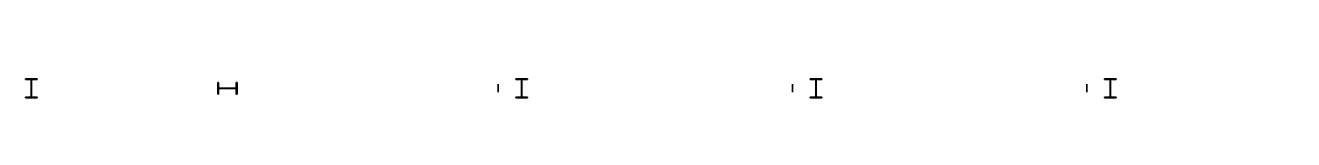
# Model space of a CAD drawing. Extents: x 0 to 768453, y -150 to 32537.
# Drawn here: x 499850 to 532169, y 19756 to 20537 of the extents above; entities that cross this region are included whole.
import ezdxf
from ezdxf.enums import TextEntityAlignment as Align

# ---------------------------------------------------------------- set-up
doc = ezdxf.new("R2010")
doc.units = 0

msp = doc.modelspace()

# ---------------------------------------------------------------- linework, layer by layer
at = {"layer": 'C1'}
for p, q in [((500150, 20244), (499850, 20244)), ((499850, 20244), (499850, 20226)), ((500150, 20244, 3330), (499850, 20244, 3330)), ((499850, 20244, 3330), (499850, 20226, 3330)), ((500150, 20244, 6460), (499850, 20244, 6460)), ((499850, 20244, 6460), (499850, 20226, 6460)), ((499994.5, 20226), (499850, 20226)), ((499994.5, 20226, 3330), (499850, 20226, 3330)), ((499994.5, 20226, 6460), (499850, 20226, 6460)), ((499994.5, 19774), (499994.5, 20226)), ((499994.5, 20226), (499994.5, 20226)), ((499994.5, 20226), (499994.5, 20226)), ((499994.5, 20226), (499994.5, 20226)), ((499994.5, 19774, 3330), (499994.5, 20226, 3330)), ((499994.5, 20226, 3330), (499994.5, 20226, 3330)), ((499994.5, 20226, 3330), (499994.5, 20226, 3330)), ((499994.5, 20226, 3330), (499994.5, 20226, 3330)), ((499994.5, 19774, 6460), (499994.5, 20226, 6460)), ((499994.5, 20226, 6460), (499994.5, 20226, 6460)), ((499994.5, 20226, 6460), (499994.5, 20226, 6460)), ((499994.5, 20226, 6460), (499994.5, 20226, 6460)), ((500005.5, 19774), (500005.5, 20226)), ((500005.5, 20226), (500005.5, 20226)), ((500005.5, 20226), (500005.5, 20226)), ((500005.5, 20226), (500005.5, 20226)), ((500005.5, 20226), (500150, 20226)), ((500005.5, 19774, 3330), (500005.5, 20226, 3330)), ((500005.5, 20226, 3330), (500005.5, 20226, 3330)), ((500005.5, 20226, 3330), (500005.5, 20226, 3330)), ((500005.5, 20226, 3330), (500005.5, 20226, 3330)), ((500005.5, 20226, 3330), (500150, 20226, 3330)), ((500005.5, 19774, 6460), (500005.5, 20226, 6460)), ((500005.5, 20226, 6460), (500005.5, 20226, 6460)), ((500005.5, 20226, 6460), (500005.5, 20226, 6460)), ((500005.5, 20226, 6460), (500005.5, 20226, 6460)), ((500005.5, 20226, 6460), (500150, 20226, 6460)), ((500150, 20244), (500150, 20226)), ((500150, 20244, 3330), (500150, 20226, 3330)), ((500150, 20244, 6460), (500150, 20226, 6460)), ((504756, 20150), (504756, 19850)), ((504756, 20150), (504774, 20150)), ((504756, 20150, 3330), (504756, 19850, 3330)), ((504756, 20150, 3330), (504774, 20150, 3330)), ((504756, 20150, 6460), (504756, 19850, 6460)), ((504756, 20150, 6460), (504774, 20150, 6460)), ((504774, 20005.5), (504774, 20150)), ((504774, 20005.5, 3330), (504774, 20150, 3330)), ((504774, 20005.5, 6460), (504774, 20150, 6460)), ((505226, 20005.5), (505226, 20150)), ((505244, 20150), (505226, 20150)), ((505226, 20005.5, 3330), (505226, 20150, 3330)), ((505244, 20150, 3330), (505226, 20150, 3330)), ((505226, 20005.5, 6460), (505226, 20150, 6460)), ((505244, 20150, 6460), (505226, 20150, 6460)), ((505244, 20150), (505244, 19850)), ((505244, 20150, 3330), (505244, 19850, 3330)), ((505244, 20150, 6460), (505244, 19850, 6460)), ((512650, 20244), (512350, 20244)), ((512350, 20244), (512350, 20226)), ((512650, 20244, 3330), (512350, 20244, 3330)), ((512350, 20244, 3330), (512350, 20226, 3330)), ((512650, 20244, 6460), (512350, 20244, 6460)), ((512350, 20244, 6460), (512350, 20226, 6460)), ((512494.5, 20226), (512350, 20226)), ((512494.5, 20226, 3330), (512350, 20226, 3330)), ((512494.5, 20226, 6460), (512350, 20226, 6460)), ((512494.5, 19774), (512494.5, 20226)), ((512494.5, 20226), (512494.5, 20226)), ((512494.5, 20226), (512494.5, 20226)), ((512494.5, 20226), (512494.5, 20226)), ((512494.5, 19774, 3330), (512494.5, 20226, 3330)), ((512494.5, 20226, 3330), (512494.5, 20226, 3330)), ((512494.5, 20226, 3330), (512494.5, 20226, 3330)), ((512494.5, 20226, 3330), (512494.5, 20226, 3330)), ((512494.5, 19774, 6460), (512494.5, 20226, 6460)), ((512494.5, 20226, 6460), (512494.5, 20226, 6460)), ((512494.5, 20226, 6460), (512494.5, 20226, 6460)), ((512494.5, 20226, 6460), (512494.5, 20226, 6460)), ((512505.5, 19774), (512505.5, 20226)), ((512505.5, 20226), (512505.5, 20226)), ((512505.5, 20226), (512505.5, 20226)), ((512505.5, 20226), (512505.5, 20226)), ((512505.5, 20226), (512650, 20226)), ((512505.5, 19774, 3330), (512505.5, 20226, 3330)), ((512505.5, 20226, 3330), (512505.5, 20226, 3330)), ((512505.5, 20226, 3330), (512505.5, 20226, 3330)), ((512505.5, 20226, 3330), (512505.5, 20226, 3330)), ((512505.5, 20226, 3330), (512650, 20226, 3330)), ((512505.5, 19774, 6460), (512505.5, 20226, 6460)), ((512505.5, 20226, 6460), (512505.5, 20226, 6460)), ((512505.5, 20226, 6460), (512505.5, 20226, 6460)), ((512505.5, 20226, 6460), (512505.5, 20226, 6460)), ((512505.5, 20226, 6460), (512650, 20226, 6460)), ((512650, 20244), (512650, 20226)), ((512650, 20244, 3330), (512650, 20226, 3330)), ((512650, 20244, 6460), (512650, 20226, 6460)), ((520150, 20244), (519850, 20244)), ((519850, 20244), (519850, 20226)), ((520150, 20244, 3330), (519850, 20244, 3330)), ((519850, 20244, 3330), (519850, 20226, 3330)), ((520150, 20244, 6460), (519850, 20244, 6460)), ((519850, 20244, 6460), (519850, 20226, 6460)), ((519994.5, 20226), (519850, 20226)), ((519994.5, 20226, 3330), (519850, 20226, 3330)), ((519994.5, 20226, 6460), (519850, 20226, 6460)), ((519994.5, 19774), (519994.5, 20226)), ((519994.5, 20226), (519994.5, 20226)), ((519994.5, 20226), (519994.5, 20226)), ((519994.5, 20226), (519994.5, 20226)), ((519994.5, 19774, 3330), (519994.5, 20226, 3330)), ((519994.5, 20226, 3330), (519994.5, 20226, 3330)), ((519994.5, 20226, 3330), (519994.5, 20226, 3330)), ((519994.5, 20226, 3330), (519994.5, 20226, 3330)), ((519994.5, 19774, 6460), (519994.5, 20226, 6460)), ((519994.5, 20226, 6460), (519994.5, 20226, 6460)), ((519994.5, 20226, 6460), (519994.5, 20226, 6460)), ((519994.5, 20226, 6460), (519994.5, 20226, 6460)), ((520005.5, 19774), (520005.5, 20226)), ((520005.5, 20226), (520005.5, 20226)), ((520005.5, 20226), (520005.5, 20226)), ((520005.5, 20226), (520005.5, 20226)), ((520005.5, 20226), (520150, 20226)), ((520005.5, 19774, 3330), (520005.5, 20226, 3330)), ((520005.5, 20226, 3330), (520005.5, 20226, 3330)), ((520005.5, 20226, 3330), (520005.5, 20226, 3330)), ((520005.5, 20226, 3330), (520005.5, 20226, 3330)), ((520005.5, 20226, 3330), (520150, 20226, 3330)), ((520005.5, 19774, 6460), (520005.5, 20226, 6460)), ((520005.5, 20226, 6460), (520005.5, 20226, 6460)), ((520005.5, 20226, 6460), (520005.5, 20226, 6460)), ((520005.5, 20226, 6460), (520005.5, 20226, 6460)), ((520005.5, 20226, 6460), (520150, 20226, 6460)), ((520150, 20244), (520150, 20226)), ((520150, 20244, 3330), (520150, 20226, 3330)), ((520150, 20244, 6460), (520150, 20226, 6460)), ((527650, 20244), (527350, 20244)), ((527350, 20244), (527350, 20226)), ((527650, 20244, 3330), (527350, 20244, 3330)), ((527350, 20244, 3330), (527350, 20226, 3330)), ((527650, 20244, 6460), (527350, 20244, 6460)), ((527350, 20244, 6460), (527350, 20226, 6460)), ((527494.5, 20226), (527350, 20226)), ((527494.5, 20226, 3330), (527350, 20226, 3330)), ((527494.5, 20226, 6460), (527350, 20226, 6460)), ((527494.5, 19774), (527494.5, 20226)), ((527494.5, 20226), (527494.5, 20226)), ((527494.5, 20226), (527494.5, 20226)), ((527494.5, 20226), (527494.5, 20226)), ((527494.5, 19774, 3330), (527494.5, 20226, 3330)), ((527494.5, 20226, 3330), (527494.5, 20226, 3330)), ((527494.5, 20226, 3330), (527494.5, 20226, 3330)), ((527494.5, 20226, 3330), (527494.5, 20226, 3330)), ((527494.5, 19774, 6460), (527494.5, 20226, 6460)), ((527494.5, 20226, 6460), (527494.5, 20226, 6460)), ((527494.5, 20226, 6460), (527494.5, 20226, 6460)), ((527494.5, 20226, 6460), (527494.5, 20226, 6460)), ((527505.5, 19774), (527505.5, 20226)), ((527505.5, 20226), (527505.5, 20226)), ((527505.5, 20226), (527505.5, 20226)), ((527505.5, 20226), (527505.5, 20226)), ((527505.5, 20226), (527650, 20226)), ((527505.5, 19774, 3330), (527505.5, 20226, 3330)), ((527505.5, 20226, 3330), (527505.5, 20226, 3330)), ((527505.5, 20226, 3330), (527505.5, 20226, 3330)), ((527505.5, 20226, 3330), (527505.5, 20226, 3330)), ((527505.5, 20226, 3330), (527650, 20226, 3330)), ((527505.5, 19774, 6460), (527505.5, 20226, 6460)), ((527505.5, 20226, 6460), (527505.5, 20226, 6460)), ((527505.5, 20226, 6460), (527505.5, 20226, 6460)), ((527505.5, 20226, 6460), (527505.5, 20226, 6460)), ((527505.5, 20226, 6460), (527650, 20226, 6460)), ((527650, 20244), (527650, 20226)), ((527650, 20244, 3330), (527650, 20226, 3330)), ((527650, 20244, 6460), (527650, 20226, 6460)), ((499994.5, 19774), (499850, 19774)), ((499850, 19756), (499850, 19774)), ((499994.5, 19774, 3330), (499850, 19774, 3330)), ((499850, 19756, 3330), (499850, 19774, 3330)), ((499994.5, 19774, 6460), (499850, 19774, 6460)), ((499850, 19756, 6460), (499850, 19774, 6460)), ((500150, 19756), (499850, 19756)), ((500150, 19756, 3330), (499850, 19756, 3330)), ((500150, 19756, 6460), (499850, 19756, 6460)), ((499994.5, 19774), (499994.5, 19774)), ((499994.5, 19774), (499994.5, 19774)), ((499994.5, 19774), (499994.5, 19774)), ((499994.5, 19774, 3330), (499994.5, 19774, 3330)), ((499994.5, 19774, 3330), (499994.5, 19774, 3330)), ((499994.5, 19774, 3330), (499994.5, 19774, 3330)), ((499994.5, 19774, 6460), (499994.5, 19774, 6460)), ((499994.5, 19774, 6460), (499994.5, 19774, 6460)), ((499994.5, 19774, 6460), (499994.5, 19774, 6460)), ((500005.5, 19774), (500005.5, 19774)), ((500005.5, 19774), (500005.5, 19774)), ((500005.5, 19774), (500005.5, 19774)), ((500005.5, 19774), (500150, 19774)), ((500005.5, 19774, 3330), (500005.5, 19774, 3330)), ((500005.5, 19774, 3330), (500005.5, 19774, 3330)), ((500005.5, 19774, 3330), (500005.5, 19774, 3330)), ((500005.5, 19774, 3330), (500150, 19774, 3330)), ((500005.5, 19774, 6460), (500005.5, 19774, 6460)), ((500005.5, 19774, 6460), (500005.5, 19774, 6460)), ((500005.5, 19774, 6460), (500005.5, 19774, 6460)), ((500005.5, 19774, 6460), (500150, 19774, 6460)), ((500150, 19756), (500150, 19774)), ((500150, 19756, 3330), (500150, 19774, 3330)), ((500150, 19756, 6460), (500150, 19774, 6460)), ((504756, 19850), (504774, 19850)), ((504756, 19850, 3330), (504774, 19850, 3330)), ((504756, 19850, 6460), (504774, 19850, 6460)), ((505226, 20005.5), (504774, 20005.5)), ((504774, 20005.5), (504774, 20005.5)), ((504774, 20005.5), (504774, 20005.5)), ((504774, 20005.5), (504774, 20005.5)), ((505226, 20005.5, 3330), (504774, 20005.5, 3330)), ((504774, 20005.5, 3330), (504774, 20005.5, 3330)), ((504774, 20005.5, 3330), (504774, 20005.5, 3330)), ((504774, 20005.5, 3330), (504774, 20005.5, 3330)), ((505226, 20005.5, 6460), (504774, 20005.5, 6460)), ((504774, 20005.5, 6460), (504774, 20005.5, 6460)), ((504774, 20005.5, 6460), (504774, 20005.5, 6460)), ((504774, 20005.5, 6460), (504774, 20005.5, 6460)), ((505226, 19994.5), (504774, 19994.5)), ((504774, 19994.5), (504774, 19994.5)), ((504774, 19994.5), (504774, 19994.5)), ((504774, 19994.5), (504774, 19994.5)), ((504774, 19994.5), (504774, 19850)), ((505226, 19994.5, 3330), (504774, 19994.5, 3330)), ((504774, 19994.5, 3330), (504774, 19994.5, 3330)), ((504774, 19994.5, 3330), (504774, 19994.5, 3330)), ((504774, 19994.5, 3330), (504774, 19994.5, 3330)), ((504774, 19994.5, 3330), (504774, 19850, 3330)), ((505226, 19994.5, 6460), (504774, 19994.5, 6460)), ((504774, 19994.5, 6460), (504774, 19994.5, 6460)), ((504774, 19994.5, 6460), (504774, 19994.5, 6460)), ((504774, 19994.5, 6460), (504774, 19994.5, 6460)), ((504774, 19994.5, 6460), (504774, 19850, 6460)), ((505226, 20005.5), (505226, 20005.5)), ((505226, 20005.5), (505226, 20005.5)), ((505226, 20005.5), (505226, 20005.5)), ((505226, 20005.5, 3330), (505226, 20005.5, 3330)), ((505226, 20005.5, 3330), (505226, 20005.5, 3330)), ((505226, 20005.5, 3330), (505226, 20005.5, 3330)), ((505226, 20005.5, 6460), (505226, 20005.5, 6460)), ((505226, 20005.5, 6460), (505226, 20005.5, 6460)), ((505226, 20005.5, 6460), (505226, 20005.5, 6460)), ((505226, 19994.5), (505226, 19994.5)), ((505226, 19994.5), (505226, 19994.5)), ((505226, 19994.5), (505226, 19994.5)), ((505226, 19994.5), (505226, 19850)), ((505226, 19994.5, 3330), (505226, 19994.5, 3330)), ((505226, 19994.5, 3330), (505226, 19994.5, 3330)), ((505226, 19994.5, 3330), (505226, 19994.5, 3330)), ((505226, 19994.5, 3330), (505226, 19850, 3330)), ((505226, 19994.5, 6460), (505226, 19994.5, 6460)), ((505226, 19994.5, 6460), (505226, 19994.5, 6460)), ((505226, 19994.5, 6460), (505226, 19994.5, 6460)), ((505226, 19994.5, 6460), (505226, 19850, 6460)), ((505244, 19850), (505226, 19850)), ((505244, 19850, 3330), (505226, 19850, 3330)), ((505244, 19850, 6460), (505226, 19850, 6460)), ((512494.5, 19774), (512350, 19774)), ((512350, 19756), (512350, 19774)), ((512494.5, 19774, 3330), (512350, 19774, 3330)), ((512350, 19756, 3330), (512350, 19774, 3330)), ((512494.5, 19774, 6460), (512350, 19774, 6460)), ((512350, 19756, 6460), (512350, 19774, 6460)), ((512650, 19756), (512350, 19756)), ((512650, 19756, 3330), (512350, 19756, 3330)), ((512650, 19756, 6460), (512350, 19756, 6460)), ((512494.5, 19774), (512494.5, 19774)), ((512494.5, 19774), (512494.5, 19774)), ((512494.5, 19774), (512494.5, 19774)), ((512494.5, 19774, 3330), (512494.5, 19774, 3330)), ((512494.5, 19774, 3330), (512494.5, 19774, 3330)), ((512494.5, 19774, 3330), (512494.5, 19774, 3330)), ((512494.5, 19774, 6460), (512494.5, 19774, 6460)), ((512494.5, 19774, 6460), (512494.5, 19774, 6460)), ((512494.5, 19774, 6460), (512494.5, 19774, 6460)), ((512505.5, 19774), (512505.5, 19774)), ((512505.5, 19774), (512505.5, 19774)), ((512505.5, 19774), (512505.5, 19774)), ((512505.5, 19774), (512650, 19774)), ((512505.5, 19774, 3330), (512505.5, 19774, 3330)), ((512505.5, 19774, 3330), (512505.5, 19774, 3330)), ((512505.5, 19774, 3330), (512505.5, 19774, 3330)), ((512505.5, 19774, 3330), (512650, 19774, 3330)), ((512505.5, 19774, 6460), (512505.5, 19774, 6460)), ((512505.5, 19774, 6460), (512505.5, 19774, 6460)), ((512505.5, 19774, 6460), (512505.5, 19774, 6460)), ((512505.5, 19774, 6460), (512650, 19774, 6460)), ((512650, 19756), (512650, 19774)), ((512650, 19756, 3330), (512650, 19774, 3330)), ((512650, 19756, 6460), (512650, 19774, 6460)), ((519994.5, 19774), (519850, 19774)), ((519850, 19756), (519850, 19774)), ((519994.5, 19774, 3330), (519850, 19774, 3330)), ((519850, 19756, 3330), (519850, 19774, 3330)), ((519994.5, 19774, 6460), (519850, 19774, 6460)), ((519850, 19756, 6460), (519850, 19774, 6460)), ((520150, 19756), (519850, 19756)), ((520150, 19756, 3330), (519850, 19756, 3330)), ((520150, 19756, 6460), (519850, 19756, 6460)), ((519994.5, 19774), (519994.5, 19774)), ((519994.5, 19774), (519994.5, 19774)), ((519994.5, 19774), (519994.5, 19774)), ((519994.5, 19774, 3330), (519994.5, 19774, 3330)), ((519994.5, 19774, 3330), (519994.5, 19774, 3330)), ((519994.5, 19774, 3330), (519994.5, 19774, 3330)), ((519994.5, 19774, 6460), (519994.5, 19774, 6460)), ((519994.5, 19774, 6460), (519994.5, 19774, 6460)), ((519994.5, 19774, 6460), (519994.5, 19774, 6460)), ((520005.5, 19774), (520005.5, 19774)), ((520005.5, 19774), (520005.5, 19774)), ((520005.5, 19774), (520005.5, 19774)), ((520005.5, 19774), (520150, 19774)), ((520005.5, 19774, 3330), (520005.5, 19774, 3330)), ((520005.5, 19774, 3330), (520005.5, 19774, 3330)), ((520005.5, 19774, 3330), (520005.5, 19774, 3330)), ((520005.5, 19774, 3330), (520150, 19774, 3330)), ((520005.5, 19774, 6460), (520005.5, 19774, 6460)), ((520005.5, 19774, 6460), (520005.5, 19774, 6460)), ((520005.5, 19774, 6460), (520005.5, 19774, 6460)), ((520005.5, 19774, 6460), (520150, 19774, 6460)), ((520150, 19756), (520150, 19774)), ((520150, 19756, 3330), (520150, 19774, 3330)), ((520150, 19756, 6460), (520150, 19774, 6460)), ((527494.5, 19774), (527350, 19774)), ((527350, 19756), (527350, 19774)), ((527494.5, 19774, 3330), (527350, 19774, 3330)), ((527350, 19756, 3330), (527350, 19774, 3330)), ((527494.5, 19774, 6460), (527350, 19774, 6460)), ((527350, 19756, 6460), (527350, 19774, 6460)), ((527650, 19756), (527350, 19756)), ((527650, 19756, 3330), (527350, 19756, 3330)), ((527650, 19756, 6460), (527350, 19756, 6460)), ((527494.5, 19774), (527494.5, 19774)), ((527494.5, 19774), (527494.5, 19774)), ((527494.5, 19774), (527494.5, 19774)), ((527494.5, 19774, 3330), (527494.5, 19774, 3330)), ((527494.5, 19774, 3330), (527494.5, 19774, 3330)), ((527494.5, 19774, 3330), (527494.5, 19774, 3330)), ((527494.5, 19774, 6460), (527494.5, 19774, 6460)), ((527494.5, 19774, 6460), (527494.5, 19774, 6460)), ((527494.5, 19774, 6460), (527494.5, 19774, 6460)), ((527505.5, 19774), (527505.5, 19774)), ((527505.5, 19774), (527505.5, 19774)), ((527505.5, 19774), (527505.5, 19774)), ((527505.5, 19774), (527650, 19774)), ((527505.5, 19774, 3330), (527505.5, 19774, 3330)), ((527505.5, 19774, 3330), (527505.5, 19774, 3330)), ((527505.5, 19774, 3330), (527505.5, 19774, 3330)), ((527505.5, 19774, 3330), (527650, 19774, 3330)), ((527505.5, 19774, 6460), (527505.5, 19774, 6460)), ((527505.5, 19774, 6460), (527505.5, 19774, 6460)), ((527505.5, 19774, 6460), (527505.5, 19774, 6460)), ((527505.5, 19774, 6460), (527650, 19774, 6460)), ((527650, 19756), (527650, 19774)), ((527650, 19756, 3330), (527650, 19774, 3330)), ((527650, 19756, 6460), (527650, 19774, 6460))]:
    msp.add_line(p, q, dxfattribs=at)
at = {"layer": 'G41', "extrusion": (-1, 0, 0)}
for p, q in [((504756, 19900, 3530), (504756, 20100, 3530)), ((504756, 19900, 3130), (504756, 20100, 3130)), ((504756, 20006, 3508), (504756, 20100, 3508)), ((504756, 20100, 3530), (504756, 20100, 3508)), ((504756, 20006, 3152), (504756, 20100, 3152)), ((504756, 20100, 3130), (504756, 20100, 3152)), ((504756, 19900, 6660), (504756, 20100, 6660)), ((504756, 19900, 6260), (504756, 20100, 6260)), ((504756, 20006, 6638), (504756, 20100, 6638)), ((504756, 20100, 6660), (504756, 20100, 6638)), ((504756, 20006, 6282), (504756, 20100, 6282)), ((504756, 20100, 6260), (504756, 20100, 6282)), ((504756, 19900, 9790), (504756, 20100, 9790)), ((504756, 19900, 9390), (504756, 20100, 9390)), ((504756, 20006, 9768), (504756, 20100, 9768)), ((504756, 20100, 9790), (504756, 20100, 9768)), ((504756, 20006, 9412), (504756, 20100, 9412)), ((504756, 20100, 9390), (504756, 20100, 9412)), ((511900, 19900, 3530), (511900, 20100, 3530)), ((511900, 19900, 3130), (511900, 20100, 3130)), ((511900, 20006, 3508), (511900, 20100, 3508)), ((511900, 20100, 3530), (511900, 20100, 3508)), ((511900, 20006, 3152), (511900, 20100, 3152)), ((511900, 20100, 3130), (511900, 20100, 3152)), ((511900, 19900, 6660), (511900, 20100, 6660)), ((511900, 19900, 6260), (511900, 20100, 6260)), ((511900, 20006, 6638), (511900, 20100, 6638)), ((511900, 20100, 6660), (511900, 20100, 6638)), ((511900, 20006, 6282), (511900, 20100, 6282)), ((511900, 20100, 6260), (511900, 20100, 6282)), ((511900, 19900, 9790), (511900, 20100, 9790)), ((511900, 19900, 9390), (511900, 20100, 9390)), ((511900, 20006, 9768), (511900, 20100, 9768)), ((511900, 20100, 9790), (511900, 20100, 9768)), ((511900, 20006, 9412), (511900, 20100, 9412)), ((511900, 20100, 9390), (511900, 20100, 9412)), ((519400, 19900, 3530), (519400, 20100, 3530)), ((519400, 19900, 3130), (519400, 20100, 3130)), ((519400, 20006, 3508), (519400, 20100, 3508)), ((519400, 20100, 3530), (519400, 20100, 3508)), ((519400, 20006, 3152), (519400, 20100, 3152)), ((519400, 20100, 3130), (519400, 20100, 3152)), ((519400, 19900, 6660), (519400, 20100, 6660)), ((519400, 19900, 6260), (519400, 20100, 6260)), ((519400, 20006, 6638), (519400, 20100, 6638)), ((519400, 20100, 6660), (519400, 20100, 6638)), ((519400, 20006, 6282), (519400, 20100, 6282)), ((519400, 20100, 6260), (519400, 20100, 6282)), ((519400, 19900, 9790), (519400, 20100, 9790)), ((519400, 19900, 9390), (519400, 20100, 9390)), ((519400, 20006, 9768), (519400, 20100, 9768)), ((519400, 20100, 9790), (519400, 20100, 9768)), ((519400, 20006, 9412), (519400, 20100, 9412)), ((519400, 20100, 9390), (519400, 20100, 9412)), ((526900, 19900, 3530), (526900, 20100, 3530)), ((526900, 19900, 3130), (526900, 20100, 3130)), ((526900, 20006, 3508), (526900, 20100, 3508)), ((526900, 20100, 3530), (526900, 20100, 3508)), ((526900, 20006, 3152), (526900, 20100, 3152)), ((526900, 20100, 3130), (526900, 20100, 3152)), ((526900, 19900, 6660), (526900, 20100, 6660)), ((526900, 19900, 6260), (526900, 20100, 6260)), ((526900, 20006, 6638), (526900, 20100, 6638)), ((526900, 20100, 6660), (526900, 20100, 6638)), ((526900, 20006, 6282), (526900, 20100, 6282)), ((526900, 20100, 6260), (526900, 20100, 6282)), ((526900, 19900, 9790), (526900, 20100, 9790)), ((526900, 19900, 9390), (526900, 20100, 9390)), ((526900, 20006, 9768), (526900, 20100, 9768)), ((526900, 20100, 9790), (526900, 20100, 9768)), ((526900, 20006, 9412), (526900, 20100, 9412)), ((526900, 20100, 9390), (526900, 20100, 9412)), ((504756, 20006, 3152), (504756, 20006, 3508)), ((504756, 20006, 3152), (504756, 20006, 3152)), ((504756, 20006, 3508), (504756, 20006, 3508)), ((504756, 20006, 3152), (504756, 20006, 3152)), ((504756, 20006, 3508), (504756, 20006, 3508)), ((504756, 20006, 3152), (504756, 20006, 3152)), ((504756, 20006, 3508), (504756, 20006, 3508)), ((504756, 20006, 6282), (504756, 20006, 6638)), ((504756, 20006, 6282), (504756, 20006, 6282)), ((504756, 20006, 6638), (504756, 20006, 6638)), ((504756, 20006, 6282), (504756, 20006, 6282)), ((504756, 20006, 6638), (504756, 20006, 6638)), ((504756, 20006, 6282), (504756, 20006, 6282)), ((504756, 20006, 6638), (504756, 20006, 6638)), ((504756, 20006, 9412), (504756, 20006, 9768)), ((504756, 20006, 9412), (504756, 20006, 9412)), ((504756, 20006, 9768), (504756, 20006, 9768)), ((504756, 20006, 9412), (504756, 20006, 9412)), ((504756, 20006, 9768), (504756, 20006, 9768)), ((504756, 20006, 9412), (504756, 20006, 9412)), ((504756, 20006, 9768), (504756, 20006, 9768)), ((504756, 19994, 3152), (504756, 19994, 3508)), ((504756, 19994, 3508), (504756, 19994, 3508)), ((504756, 19994, 3152), (504756, 19994, 3152)), ((504756, 19994, 3508), (504756, 19994, 3508)), ((504756, 19994, 3152), (504756, 19994, 3152)), ((504756, 19994, 3508), (504756, 19994, 3508)), ((504756, 19994, 3152), (504756, 19994, 3152)), ((504756, 19994, 3508), (504756, 19900, 3508)), ((504756, 19994, 3152), (504756, 19900, 3152)), ((504756, 19994, 6282), (504756, 19994, 6638)), ((504756, 19994, 6638), (504756, 19994, 6638)), ((504756, 19994, 6282), (504756, 19994, 6282)), ((504756, 19994, 6638), (504756, 19994, 6638)), ((504756, 19994, 6282), (504756, 19994, 6282)), ((504756, 19994, 6638), (504756, 19994, 6638)), ((504756, 19994, 6282), (504756, 19994, 6282)), ((504756, 19994, 6638), (504756, 19900, 6638)), ((504756, 19994, 6282), (504756, 19900, 6282)), ((504756, 19994, 9412), (504756, 19994, 9768)), ((504756, 19994, 9768), (504756, 19994, 9768)), ((504756, 19994, 9412), (504756, 19994, 9412)), ((504756, 19994, 9768), (504756, 19994, 9768)), ((504756, 19994, 9412), (504756, 19994, 9412)), ((504756, 19994, 9768), (504756, 19994, 9768)), ((504756, 19994, 9412), (504756, 19994, 9412)), ((504756, 19994, 9768), (504756, 19900, 9768)), ((504756, 19994, 9412), (504756, 19900, 9412)), ((504756, 19900, 3530), (504756, 19900, 3508)), ((504756, 19900, 3130), (504756, 19900, 3152)), ((504756, 19900, 6660), (504756, 19900, 6638)), ((504756, 19900, 6260), (504756, 19900, 6282)), ((504756, 19900, 9790), (504756, 19900, 9768)), ((504756, 19900, 9390), (504756, 19900, 9412)), ((511900, 20006, 3152), (511900, 20006, 3508)), ((511900, 20006, 3152), (511900, 20006, 3152)), ((511900, 20006, 3508), (511900, 20006, 3508)), ((511900, 20006, 3152), (511900, 20006, 3152)), ((511900, 20006, 3508), (511900, 20006, 3508)), ((511900, 20006, 3152), (511900, 20006, 3152)), ((511900, 20006, 3508), (511900, 20006, 3508)), ((511900, 20006, 6282), (511900, 20006, 6638)), ((511900, 20006, 6282), (511900, 20006, 6282)), ((511900, 20006, 6638), (511900, 20006, 6638)), ((511900, 20006, 6282), (511900, 20006, 6282)), ((511900, 20006, 6638), (511900, 20006, 6638)), ((511900, 20006, 6282), (511900, 20006, 6282)), ((511900, 20006, 6638), (511900, 20006, 6638)), ((511900, 20006, 9412), (511900, 20006, 9768)), ((511900, 20006, 9412), (511900, 20006, 9412)), ((511900, 20006, 9768), (511900, 20006, 9768)), ((511900, 20006, 9412), (511900, 20006, 9412)), ((511900, 20006, 9768), (511900, 20006, 9768)), ((511900, 20006, 9412), (511900, 20006, 9412)), ((511900, 20006, 9768), (511900, 20006, 9768)), ((511900, 19994, 3152), (511900, 19994, 3508)), ((511900, 19994, 3508), (511900, 19994, 3508)), ((511900, 19994, 3152), (511900, 19994, 3152)), ((511900, 19994, 3508), (511900, 19994, 3508)), ((511900, 19994, 3152), (511900, 19994, 3152)), ((511900, 19994, 3508), (511900, 19994, 3508)), ((511900, 19994, 3152), (511900, 19994, 3152)), ((511900, 19994, 3508), (511900, 19900, 3508)), ((511900, 19994, 3152), (511900, 19900, 3152)), ((511900, 19994, 6282), (511900, 19994, 6638)), ((511900, 19994, 6638), (511900, 19994, 6638)), ((511900, 19994, 6282), (511900, 19994, 6282)), ((511900, 19994, 6638), (511900, 19994, 6638)), ((511900, 19994, 6282), (511900, 19994, 6282)), ((511900, 19994, 6638), (511900, 19994, 6638)), ((511900, 19994, 6282), (511900, 19994, 6282)), ((511900, 19994, 6638), (511900, 19900, 6638)), ((511900, 19994, 6282), (511900, 19900, 6282)), ((511900, 19994, 9412), (511900, 19994, 9768)), ((511900, 19994, 9768), (511900, 19994, 9768)), ((511900, 19994, 9412), (511900, 19994, 9412)), ((511900, 19994, 9768), (511900, 19994, 9768)), ((511900, 19994, 9412), (511900, 19994, 9412)), ((511900, 19994, 9768), (511900, 19994, 9768)), ((511900, 19994, 9412), (511900, 19994, 9412)), ((511900, 19994, 9768), (511900, 19900, 9768)), ((511900, 19994, 9412), (511900, 19900, 9412)), ((511900, 19900, 3530), (511900, 19900, 3508)), ((511900, 19900, 3130), (511900, 19900, 3152)), ((511900, 19900, 6660), (511900, 19900, 6638)), ((511900, 19900, 6260), (511900, 19900, 6282)), ((511900, 19900, 9790), (511900, 19900, 9768)), ((511900, 19900, 9390), (511900, 19900, 9412)), ((519400, 20006, 3152), (519400, 20006, 3508)), ((519400, 20006, 3152), (519400, 20006, 3152)), ((519400, 20006, 3508), (519400, 20006, 3508)), ((519400, 20006, 3152), (519400, 20006, 3152)), ((519400, 20006, 3508), (519400, 20006, 3508)), ((519400, 20006, 3152), (519400, 20006, 3152)), ((519400, 20006, 3508), (519400, 20006, 3508)), ((519400, 20006, 6282), (519400, 20006, 6638)), ((519400, 20006, 6282), (519400, 20006, 6282)), ((519400, 20006, 6638), (519400, 20006, 6638)), ((519400, 20006, 6282), (519400, 20006, 6282)), ((519400, 20006, 6638), (519400, 20006, 6638)), ((519400, 20006, 6282), (519400, 20006, 6282)), ((519400, 20006, 6638), (519400, 20006, 6638)), ((519400, 20006, 9412), (519400, 20006, 9768)), ((519400, 20006, 9412), (519400, 20006, 9412)), ((519400, 20006, 9768), (519400, 20006, 9768)), ((519400, 20006, 9412), (519400, 20006, 9412)), ((519400, 20006, 9768), (519400, 20006, 9768)), ((519400, 20006, 9412), (519400, 20006, 9412)), ((519400, 20006, 9768), (519400, 20006, 9768)), ((519400, 19994, 3152), (519400, 19994, 3508)), ((519400, 19994, 3508), (519400, 19994, 3508)), ((519400, 19994, 3152), (519400, 19994, 3152)), ((519400, 19994, 3508), (519400, 19994, 3508)), ((519400, 19994, 3152), (519400, 19994, 3152)), ((519400, 19994, 3508), (519400, 19994, 3508)), ((519400, 19994, 3152), (519400, 19994, 3152)), ((519400, 19994, 3508), (519400, 19900, 3508)), ((519400, 19994, 3152), (519400, 19900, 3152)), ((519400, 19994, 6282), (519400, 19994, 6638)), ((519400, 19994, 6638), (519400, 19994, 6638)), ((519400, 19994, 6282), (519400, 19994, 6282)), ((519400, 19994, 6638), (519400, 19994, 6638)), ((519400, 19994, 6282), (519400, 19994, 6282)), ((519400, 19994, 6638), (519400, 19994, 6638)), ((519400, 19994, 6282), (519400, 19994, 6282)), ((519400, 19994, 6638), (519400, 19900, 6638)), ((519400, 19994, 6282), (519400, 19900, 6282)), ((519400, 19994, 9412), (519400, 19994, 9768)), ((519400, 19994, 9768), (519400, 19994, 9768)), ((519400, 19994, 9412), (519400, 19994, 9412)), ((519400, 19994, 9768), (519400, 19994, 9768)), ((519400, 19994, 9412), (519400, 19994, 9412)), ((519400, 19994, 9768), (519400, 19994, 9768)), ((519400, 19994, 9412), (519400, 19994, 9412)), ((519400, 19994, 9768), (519400, 19900, 9768)), ((519400, 19994, 9412), (519400, 19900, 9412)), ((519400, 19900, 3530), (519400, 19900, 3508)), ((519400, 19900, 3130), (519400, 19900, 3152)), ((519400, 19900, 6660), (519400, 19900, 6638)), ((519400, 19900, 6260), (519400, 19900, 6282)), ((519400, 19900, 9790), (519400, 19900, 9768)), ((519400, 19900, 9390), (519400, 19900, 9412)), ((526900, 20006, 3152), (526900, 20006, 3508)), ((526900, 20006, 3152), (526900, 20006, 3152)), ((526900, 20006, 3508), (526900, 20006, 3508)), ((526900, 20006, 3152), (526900, 20006, 3152)), ((526900, 20006, 3508), (526900, 20006, 3508)), ((526900, 20006, 3152), (526900, 20006, 3152)), ((526900, 20006, 3508), (526900, 20006, 3508)), ((526900, 20006, 6282), (526900, 20006, 6638)), ((526900, 20006, 6282), (526900, 20006, 6282)), ((526900, 20006, 6638), (526900, 20006, 6638)), ((526900, 20006, 6282), (526900, 20006, 6282)), ((526900, 20006, 6638), (526900, 20006, 6638)), ((526900, 20006, 6282), (526900, 20006, 6282)), ((526900, 20006, 6638), (526900, 20006, 6638)), ((526900, 20006, 9412), (526900, 20006, 9768)), ((526900, 20006, 9412), (526900, 20006, 9412)), ((526900, 20006, 9768), (526900, 20006, 9768)), ((526900, 20006, 9412), (526900, 20006, 9412)), ((526900, 20006, 9768), (526900, 20006, 9768)), ((526900, 20006, 9412), (526900, 20006, 9412)), ((526900, 20006, 9768), (526900, 20006, 9768)), ((526900, 19994, 3152), (526900, 19994, 3508)), ((526900, 19994, 3508), (526900, 19994, 3508)), ((526900, 19994, 3152), (526900, 19994, 3152)), ((526900, 19994, 3508), (526900, 19994, 3508)), ((526900, 19994, 3152), (526900, 19994, 3152)), ((526900, 19994, 3508), (526900, 19994, 3508)), ((526900, 19994, 3152), (526900, 19994, 3152)), ((526900, 19994, 3508), (526900, 19900, 3508)), ((526900, 19994, 3152), (526900, 19900, 3152)), ((526900, 19994, 6282), (526900, 19994, 6638)), ((526900, 19994, 6638), (526900, 19994, 6638)), ((526900, 19994, 6282), (526900, 19994, 6282)), ((526900, 19994, 6638), (526900, 19994, 6638)), ((526900, 19994, 6282), (526900, 19994, 6282)), ((526900, 19994, 6638), (526900, 19994, 6638)), ((526900, 19994, 6282), (526900, 19994, 6282)), ((526900, 19994, 6638), (526900, 19900, 6638)), ((526900, 19994, 6282), (526900, 19900, 6282)), ((526900, 19994, 9412), (526900, 19994, 9768)), ((526900, 19994, 9768), (526900, 19994, 9768)), ((526900, 19994, 9412), (526900, 19994, 9412)), ((526900, 19994, 9768), (526900, 19994, 9768)), ((526900, 19994, 9412), (526900, 19994, 9412)), ((526900, 19994, 9768), (526900, 19994, 9768)), ((526900, 19994, 9412), (526900, 19994, 9412)), ((526900, 19994, 9768), (526900, 19900, 9768)), ((526900, 19994, 9412), (526900, 19900, 9412)), ((526900, 19900, 3530), (526900, 19900, 3508)), ((526900, 19900, 3130), (526900, 19900, 3152)), ((526900, 19900, 6660), (526900, 19900, 6638)), ((526900, 19900, 6260), (526900, 19900, 6282)), ((526900, 19900, 9790), (526900, 19900, 9768)), ((526900, 19900, 9390), (526900, 19900, 9412))]:
    msp.add_line(p, q, dxfattribs=at)

# ---------------------------------------------------------------- texts
at = {"layer": 'C1', "extrusion": (0, -1, 0)}
for p in [(500536.8, 1665, -20536.8), (500536.8, 4895, -20536.8), (500536.8, 8025, -20536.8), (505536.8, 1665, -20536.8), (505536.8, 4895, -20536.8), (505536.8, 8025, -20536.8), (513036.8, 1665, -20536.8), (513036.8, 4895, -20536.8), (513036.8, 8025, -20536.8), (520536.8, 1665, -20536.8), (520536.8, 4895, -20536.8), (520536.8, 8025, -20536.8), (528036.8, 1665, -20536.8), (528036.8, 4895, -20536.8), (528036.8, 8025, -20536.8)]:
    msp.add_text('C1', height=400, dxfattribs=at).set_placement(p, align=Align.BOTTOM_CENTER)
at = {"layer": 'G41', "extrusion": (0, -1, 0)}
for p in [(502940, 3330, -20440), (502940, 6460, -20440), (502940, 9590, -20440), (509190, 3330, -20440), (509190, 6460, -20440), (509190, 9590, -20440), (516690, 3330, -20440), (516690, 6460, -20440), (516690, 9590, -20440), (524190, 3330, -20440), (524190, 6460, -20440), (524190, 9590, -20440), (531690, 3330, -20440), (531690, 6460, -20440), (531690, 9590, -20440)]:
    msp.add_text('G41', height=400, dxfattribs=at).set_placement(p, align=Align.BOTTOM_CENTER)

doc.saveas('drawing.dxf')
